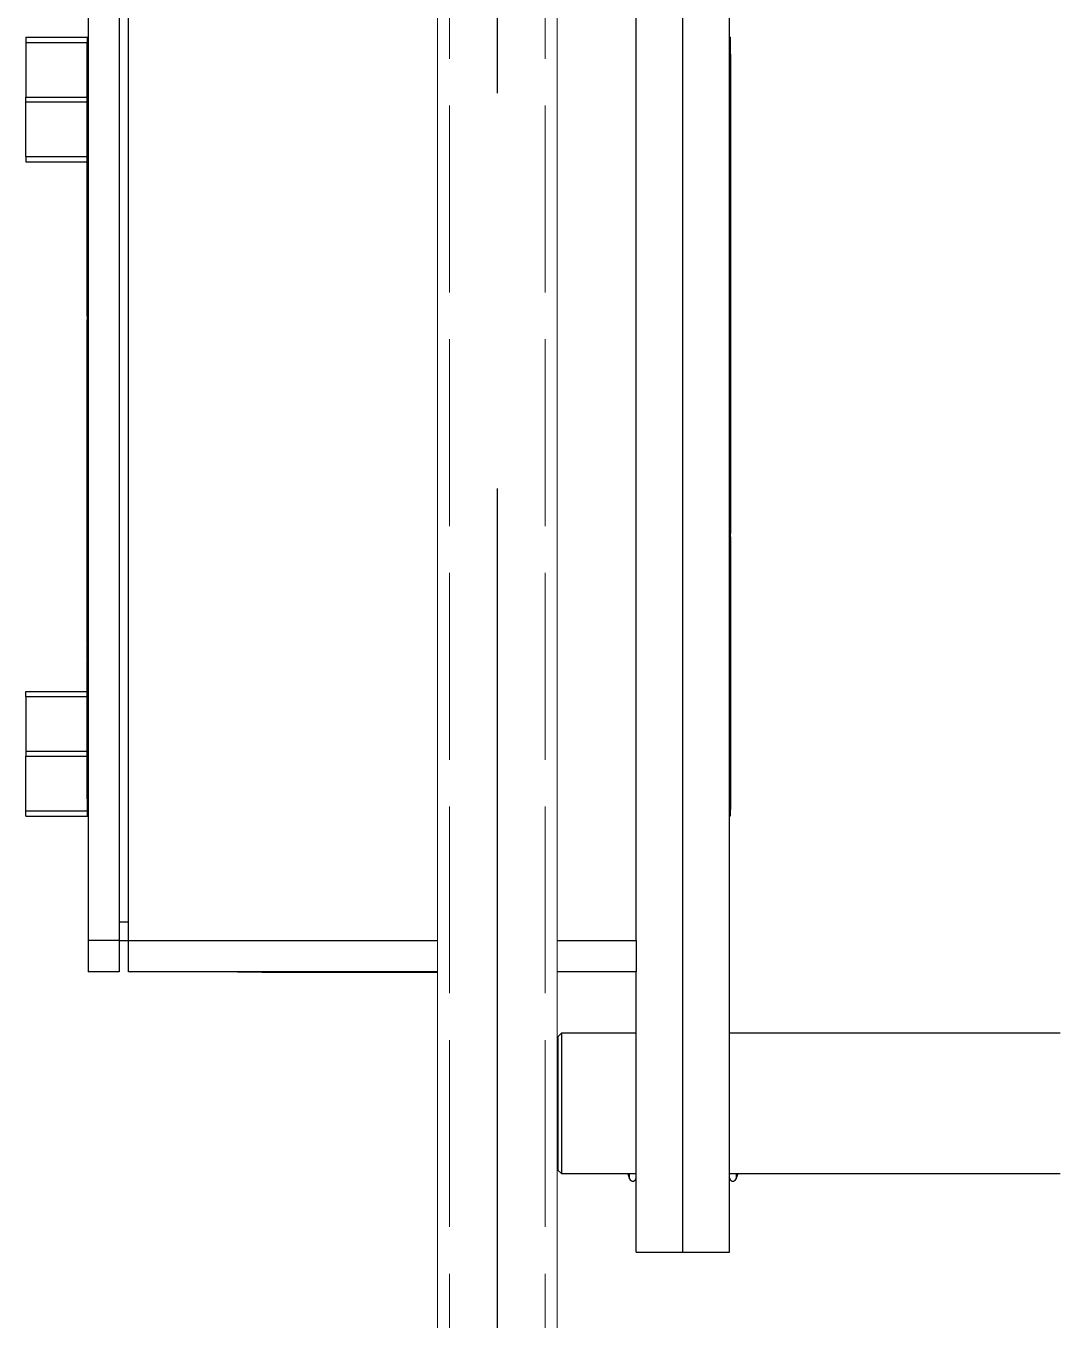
# Model space of a CAD drawing. Header units: centimetres. Extents: x 470464 to 524273, y 49611 to 59074.
# Drawn here: x 490381.98 to 490415.19, y 55478.57 to 55520.12 of the extents above; entities that cross this region are included whole.
import ezdxf

# ---------------------------------------------------------------- set-up
doc = ezdxf.new("R2010")
doc.units = ezdxf.units.CM
doc.header["$MEASUREMENT"] = 0
doc.linetypes.add('ACAD_ISO02W100', pattern=[15, 12, -3])
doc.linetypes.add('CENTER', pattern=[50.8, 31.75, -6.35, 6.35, -6.35])
doc.layers.add('AAA_GÖRÜNMEZ', color=6, linetype='ACAD_ISO02W100', lineweight=9)
doc.layers.add('AAA_LEVHA', color=255, linetype='Continuous', lineweight=20)
doc.layers.add('EKSEN', color=2, linetype='CENTER')
doc.layers.add('vinç', color=7, linetype='Continuous')

# ---------------------------------------------------------------- blocks, each defined once
blk = doc.blocks.new('JKKÖGÖ')
at = {"color": 2, "linetype": 'Continuous', "lineweight": 25}
for p, q in [((-33907.48, 51181.52), (-33907.48, 51075.35)), ((-33862.48, 51075.35), (-33862.48, 51181.52)), ((-33837.23, 51075.35), (-34243.48, 51075.35)), ((-34227.23, 51075.55), (-34227.23, 51075.35)), ((-34227.23, 51075.55), (-33977.23, 51075.55)), ((-34221.74, 51075.75), (-34221.74, 51075.55)), ((-34210.16, 51075.75), (-34221.74, 51075.75)), ((-34210.16, 51075.75), (-34210.16, 51075.55)), ((-34194.25, 51075.75), (-34210.16, 51075.75)), ((-34196.64, 51075.77), (-34196.64, 51075.75)), ((-34194.25, 51075.75), (-34194.25, 51075.55)), ((-34185.83, 51075.75), (-34194.25, 51075.75)), ((-34192.35, 51075.75), (-34192.35, 51075.77)), ((-34185.83, 51075.75), (-34185.83, 51075.55)), ((-34177.08, 51075.75), (-34185.83, 51075.75)), ((-34178.34, 51075.77), (-34178.34, 51075.75)), ((-34177.08, 51075.75), (-34177.08, 51075.55)), ((-34172.5, 51075.75), (-34172.5, 51075.55)), ((-34171.83, 51075.75), (-34172.5, 51075.75)), ((-34171.66, 51075.75), (-34171.66, 51075.55)), ((-34164.51, 51075.75), (-34171.66, 51075.75)), ((-34164.51, 51075.75), (-34164.51, 51075.55)), ((-34154.06, 51075.75), (-34164.51, 51075.75)), ((-34161.57, 51075.75), (-34161.57, 51075.77)), ((-34154.06, 51075.75), (-34154.06, 51075.55)), ((-34133.59, 51075.75), (-34154.06, 51075.75)), ((-34153.88, 51075.77), (-34153.88, 51075.75)), ((-34144.01, 51075.77), (-34144.01, 51075.75)), ((-34133.59, 51075.75), (-34133.59, 51075.55)), ((-34120.4, 51075.75), (-34133.59, 51075.75)), ((-34128.08, 51075.77), (-34128.08, 51075.75)), ((-34120.4, 51075.75), (-34120.4, 51075.55)), ((-34107.62, 51075.75), (-34120.4, 51075.75)), ((-34111.32, 51075.75), (-34111.32, 51075.77)), ((-34107.62, 51075.75), (-34107.62, 51075.55)), ((-34106.24, 51075.75), (-34107.62, 51075.75)), ((-34106.24, 51075.75), (-34106.24, 51075.55)), ((-34093.03, 51075.75), (-34106.24, 51075.75)), ((-34099.09, 51075.77), (-34099.09, 51075.75)), ((-34093.31, 51075.77), (-34093.31, 51075.75)), ((-34093.03, 51075.75), (-34093.03, 51075.55)), ((-34085.09, 51075.75), (-34093.03, 51075.75)), ((-34092.55, 51075.75), (-34092.55, 51075.77)), ((-34089.02, 51075.75), (-34089.02, 51075.77)), ((-34085.09, 51075.75), (-34085.09, 51075.55)), ((-34076.67, 51075.75), (-34085.09, 51075.75)), ((-34082.26, 51075.77), (-34082.26, 51075.75)), ((-34076.67, 51075.75), (-34076.67, 51075.55)), ((-34067.93, 51075.75), (-34076.67, 51075.75)), ((-34074.39, 51075.75), (-34074.39, 51075.77)), ((-34067.93, 51075.75), (-34067.93, 51075.55)), ((-34066.83, 51075.75), (-34066.83, 51075.55)), ((-34053.16, 51075.75), (-34053.16, 51075.55)), ((-34034.22, 51075.75), (-34053.16, 51075.75)), ((-34052.92, 51075.77), (-34052.92, 51075.75)), ((-34044.65, 51075.75), (-34044.65, 51075.77)), ((-34043, 51075.77), (-34043, 51075.75)), ((-34034.22, 51075.75), (-34034.22, 51075.55)), ((-34025.48, 51075.75), (-34034.22, 51075.75)), ((-34029.98, 51075.77), (-34029.98, 51075.75)), ((-34025.69, 51075.75), (-34025.69, 51075.77)), ((-34025.48, 51075.75), (-34025.48, 51075.55)), ((-34025.14, 51075.75), (-34025.48, 51075.75)), ((-34025.14, 51075.75), (-34025.14, 51075.55)), ((-34024.86, 51075.75), (-34025.14, 51075.75)), ((-34024.86, 51075.75), (-34024.86, 51075.55)), ((-34022.26, 51075.75), (-34024.86, 51075.75)), ((-34022.26, 51075.75), (-34022.26, 51075.55)), ((-34020.05, 51075.75), (-34022.26, 51075.75)), ((-34020.05, 51075.75), (-34020.05, 51075.55)), ((-34012.91, 51075.75), (-34020.05, 51075.75)), ((-34012.91, 51075.75), (-34012.91, 51075.55)), ((-34002.46, 51075.75), (-34012.91, 51075.75)), ((-34002.46, 51075.75), (-34002.46, 51075.55)), ((-33979.29, 51075.75), (-34002.46, 51075.75)), ((-33979.29, 51075.75), (-33979.29, 51075.55)), ((-33977.23, 51075.55), (-33977.23, 51075.35)), ((-33860.75, 51077.45), (-33862.48, 51078.08)), ((-33862.48, 51077.45), (-33860.75, 51077.45)), ((-33837.23, 51060.35), (-33837.23, 51075.35)), ((-33837.23, 51060.35), (-34243.48, 51060.35)), ((-33837.23, 51045.35), (-33837.23, 51060.35)), ((-33937.23, 51045.35), (-34243.48, 51045.35)), ((-33937.23, 51020.03), (-33937.23, 51045.35)), ((-33937.23, 51045.35), (-33927.23, 51045.35)), ((-33927.23, 51045.35), (-33927.23, 51020.03)), ((-33837.23, 51045.35), (-33927.23, 51045.35)), ((-33907.48, 51045.35), (-33907.48, 51021.35)), ((-33862.48, 51021.35), (-33862.48, 51045.35)), ((-33860.75, 51043.25), (-33862.48, 51043.25)), ((-33862.48, 51042.68), (-33862.23, 51042.74)), ((-33862.4, 51042.65), (-33860.75, 51043.25)), ((-33907.48, 51021.35), (-33906.48, 51020.35)), ((-33907.48, 51021.35), (-33862.48, 51021.35)), ((-33863.48, 51020.35), (-33862.48, 51021.35)), ((-33863.48, 51020.35), (-33906.48, 51020.35)), ((-33937.23, 50882.35), (-33937.23, 50981.52)), ((-33927.23, 50981.52), (-33927.23, 50882.35)), ((-33927.13, 50981.52), (-33927.13, 50917.35)), ((-33927.03, 50981.52), (-33927.03, 50971.52)), ((-33927.03, 50971.52), (-33927.13, 50971.52)), ((-33927.03, 50971.52), (-33927.03, 50942.39)), ((-33927.03, 50942.39), (-33927.13, 50942.39)), ((-33927.03, 50942.39), (-33927.03, 50925.18)), ((-33927.13, 50925.18), (-33927.03, 50925.18)), ((-33927.13, 50917.35), (-33927.23, 50917.35)), ((-33937.23, 50882.35), (-34267.23, 50882.35)), ((-33943.23, 50879.35), (-33943.23, 50882.35)), ((-33927.23, 50882.35), (-33937.23, 50882.35)), ((-33937.23, 50879.35), (-33937.23, 50882.35)), ((-34267.23, 50879.35), (-33937.23, 50879.35)), ((-33937.23, 50879.35), (-33937.23, 50869.35)), ((-33937.23, 50879.35), (-33927.23, 50879.35)), ((-33927.23, 50879.35), (-33927.23, 50869.35)), ((-34267.23, 50869.35), (-33937.23, 50869.35)), ((-34227.23, 50869.15), (-34227.23, 50869.35)), ((-34227.23, 50849.35), (-34227.23, 50869.15)), ((-33977.23, 50869.15), (-34227.23, 50869.15)), ((-34225.54, 50849.35), (-34225.54, 50869.15)), ((-34225.18, 50868.95), (-34225.18, 50869.15)), ((-34225.18, 50868.95), (-34202.01, 50868.95)), ((-34207.99, 50849.35), (-34207.99, 50868.95)), ((-34206.48, 50849.35), (-34206.48, 50868.95)), ((-34202.01, 50868.95), (-34202.01, 50869.15)), ((-34202.01, 50868.95), (-34191.56, 50868.95)), ((-34191.56, 50868.95), (-34191.56, 50869.15)), ((-34191.56, 50868.95), (-34184.41, 50868.95)), ((-34188.93, 50849.35), (-34188.93, 50868.95)), ((-34187.23, 50849.35), (-34187.23, 50868.95)), ((-34184.41, 50868.95), (-34184.41, 50869.15)), ((-34184.41, 50868.95), (-34182.21, 50868.95)), ((-34182.21, 50868.95), (-34182.21, 50869.15)), ((-34182.21, 50868.95), (-34179.61, 50868.95)), ((-34179.61, 50868.95), (-34179.61, 50869.15)), ((-34179.61, 50868.95), (-34179.33, 50868.95)), ((-34179.33, 50868.95), (-34179.33, 50869.15)), ((-34179.33, 50868.95), (-34178.99, 50868.95)), ((-34178.99, 50868.95), (-34178.99, 50869.15)), ((-34178.99, 50868.95), (-34170.25, 50868.95)), ((-34178.78, 50868.95), (-34178.78, 50868.92)), ((-34174.49, 50868.92), (-34174.49, 50868.95)), ((-34170.25, 50868.95), (-34170.25, 50869.15)), ((-34170.25, 50868.95), (-34151.31, 50868.95)), ((-34161.47, 50868.92), (-34161.47, 50868.95)), ((-34159.82, 50868.95), (-34159.82, 50868.92)), ((-34151.55, 50868.92), (-34151.55, 50868.95)), ((-34151.31, 50868.95), (-34151.31, 50869.15)), ((-34137.64, 50868.95), (-34137.64, 50869.15)), ((-34136.54, 50868.95), (-34136.54, 50869.15)), ((-34136.54, 50868.95), (-34127.8, 50868.95)), ((-34130.08, 50868.95), (-34130.08, 50868.92)), ((-34127.8, 50868.95), (-34127.8, 50869.15)), ((-34127.8, 50868.95), (-34119.38, 50868.95)), ((-34122.21, 50868.92), (-34122.21, 50868.95)), ((-34119.38, 50868.95), (-34119.38, 50869.15)), ((-34119.38, 50868.95), (-34111.44, 50868.95)), ((-34115.45, 50868.95), (-34115.45, 50868.92)), ((-34111.92, 50868.95), (-34111.92, 50868.92)), ((-34111.44, 50868.95), (-34111.44, 50869.15)), ((-34111.44, 50868.95), (-34098.23, 50868.95)), ((-34111.16, 50868.92), (-34111.16, 50868.95)), ((-34105.38, 50868.92), (-34105.38, 50868.95)), ((-34098.23, 50868.95), (-34098.23, 50869.15)), ((-34098.23, 50868.95), (-34096.85, 50868.95)), ((-34096.85, 50868.95), (-34096.85, 50869.15)), ((-34096.85, 50868.95), (-34084.07, 50868.95)), ((-34093.15, 50868.95), (-34093.15, 50868.92)), ((-34084.07, 50868.95), (-34084.07, 50869.15)), ((-34084.07, 50868.95), (-34070.88, 50868.95)), ((-34076.39, 50868.92), (-34076.39, 50868.95)), ((-34070.88, 50868.95), (-34070.88, 50869.15)), ((-34070.88, 50868.95), (-34050.41, 50868.95)), ((-34060.46, 50868.92), (-34060.46, 50868.95)), ((-34050.59, 50868.92), (-34050.59, 50868.95)), ((-34050.41, 50868.95), (-34050.41, 50869.15)), ((-34050.41, 50868.95), (-34039.96, 50868.95)), ((-34042.9, 50868.95), (-34042.9, 50868.92)), ((-34039.96, 50868.95), (-34039.96, 50869.15)), ((-34039.96, 50868.95), (-34032.81, 50868.95)), ((-34032.81, 50868.95), (-34032.81, 50869.15)), ((-34032.64, 50868.95), (-34031.97, 50868.95)), ((-34031.97, 50868.95), (-34031.97, 50869.15)), ((-34027.39, 50868.95), (-34027.39, 50869.15)), ((-34027.39, 50868.95), (-34018.64, 50868.95)), ((-34026.13, 50868.92), (-34026.13, 50868.95)), ((-34018.64, 50868.95), (-34018.64, 50869.15)), ((-34018.64, 50868.95), (-34010.22, 50868.95)), ((-34017.23, 50849.35), (-34017.23, 50868.95)), ((-34015.54, 50849.35), (-34015.54, 50868.95)), ((-34012.12, 50868.95), (-34012.12, 50868.92)), ((-34010.22, 50868.95), (-34010.22, 50869.15)), ((-34010.22, 50868.95), (-33994.31, 50868.95)), ((-34007.83, 50868.92), (-34007.83, 50868.95)), ((-33997.99, 50849.35), (-33997.99, 50868.95)), ((-33996.48, 50849.35), (-33996.48, 50868.95)), ((-33994.31, 50868.95), (-33994.31, 50869.15)), ((-33994.31, 50868.95), (-33982.73, 50868.95)), ((-33982.73, 50868.95), (-33982.73, 50869.15)), ((-33978.93, 50849.35), (-33978.93, 50869.15)), ((-33977.23, 50869.15), (-33977.23, 50869.35)), ((-33977.23, 50849.35), (-33977.23, 50869.15)), ((-33937.23, 50869.35), (-33927.23, 50869.35)), ((-34227.23, 50849.35), (-34225.54, 50849.35)), ((-34225.54, 50849.35), (-34207.99, 50849.35)), ((-34206.48, 50849.35), (-34207.99, 50849.35)), ((-34188.93, 50849.35), (-34206.48, 50849.35)), ((-34188.93, 50849.35), (-34187.23, 50849.35)), ((-34015.54, 50849.35), (-34017.23, 50849.35)), ((-34015.54, 50849.35), (-33997.99, 50849.35)), ((-33997.99, 50849.35), (-33996.48, 50849.35)), ((-33978.93, 50849.35), (-33996.48, 50849.35)), ((-33977.23, 50849.35), (-33978.93, 50849.35))]:
    blk.add_line(p, q, dxfattribs=at)
for centre, start, end in [((-33861.12, 51076.43), 270, 70), ((-33861.12, 51044.27), 290, 90)]:
    blk.add_arc(centre, 1.08, start, end, dxfattribs=at)
for points, knots in [([(-34172.5, 51075.75), (-34173.1, 51075.75), (-34174.3, 51075.75), (-34175.88, 51075.75), (-34176.62, 51075.75), (-34176.91, 51075.75)], [0, 0, 0, 0, 0.378561, 0.756232, 1, 1, 1, 1]), ([(-34053.16, 51075.75), (-34054.11, 51075.75), (-34056.02, 51075.75), (-34058.85, 51075.75), (-34061.63, 51075.75), (-34064, 51075.75), (-34065.69, 51075.75), (-34066.69, 51075.75), (-34066.78, 51075.75), (-34066.83, 51075.75)], [0, 0, 0, 0, 0.140286, 0.280524, 0.42049, 0.560134, 0.706626, 0.853212, 1, 1, 1, 1]), ([(-33862.23, 51042.74), (-33862.23, 51042.74), (-33862.32, 51042.71), (-33862.4, 51042.65), (-33862.48, 51042.6)], [0, 0, 0, 0, 0.0211, 1, 1, 1, 1]), ([(-34151.31, 50868.95), (-34150.36, 50868.95), (-34148.45, 50868.95), (-34145.62, 50868.95), (-34142.84, 50868.95), (-34140.47, 50868.95), (-34138.78, 50868.95), (-34137.78, 50868.95), (-34137.69, 50868.95), (-34137.64, 50868.95)], [0, 0, 0, 0, 0.140286, 0.280524, 0.42049, 0.560134, 0.706626, 0.853212, 1, 1, 1, 1]), ([(-34031.97, 50868.95), (-34031.37, 50868.95), (-34030.17, 50868.95), (-34028.59, 50868.95), (-34027.85, 50868.95), (-34027.56, 50868.95)], [0, 0, 0, 0, 0.378561, 0.756232, 1, 1, 1, 1])]:
    blk.add_open_spline(points, degree=3, knots=knots, dxfattribs=at)
blk = doc.blocks.new('jtkjdkyufkkgfgyfjglo976')
at = {"layer": 'AAA_GÖRÜNMEZ', "color": 2, "ltscale": 5}
for p, q in [((28239.73, 23846.11), (34739.73, 23846.11)), ((28239.73, 23815.3), (34739.73, 23815.3))]:
    blk.add_line(p, q, dxfattribs=at)
at = {"layer": 'AAA_LEVHA', "color": 2}
blk.add_lwpolyline([(28239.73, 23849.96), (34739.73, 23849.96), (34739.73, 23811.44), (28239.73, 23811.44)], dxfattribs=at)
at = {"layer": 'EKSEN', "color": 2, "linetype": 'CENTER', "ltscale": 20}
blk.add_line((28239.73, 23830.7), (34739.73, 23830.7), dxfattribs=at)
blk = doc.blocks.new('ytrrytyıyrttrtrdffcfrfrrdftgyu')
at = {"color": 1, "xscale": 0.1, "yscale": 0.1, "zscale": 0.1}
blk.add_blockref('JKKÖGÖ', (397754.461, 71282.509), dxfattribs=at)
at = {"xscale": 0.1, "yscale": 0.1, "zscale": 0.1}
blk.add_blockref('jtkjdkyufkkgfgyfjglo976', (391217.457, 73999.516), dxfattribs=at)
blk = doc.blocks.new('KLJLKHŞKLJKŞJHIUHYGFRTDTRFJKLK')
at = {"layer": 'vinç', "color": 2}
blk.add_blockref('ytrrytyıyrttrtrdffcfrfrrdftgyu', (-5.5, -666), dxfattribs=at)

msp = doc.modelspace()

# ---------------------------------------------------------------- block references
at = {"layer": 'vinç', "color": 2, "rotation": 270}
msp.add_blockref('KLJLKHŞKLJKŞJHIUHYGFRTDTRFJKLK', (414680.531, 449845.993), dxfattribs=at)

doc.saveas('drawing.dxf')
